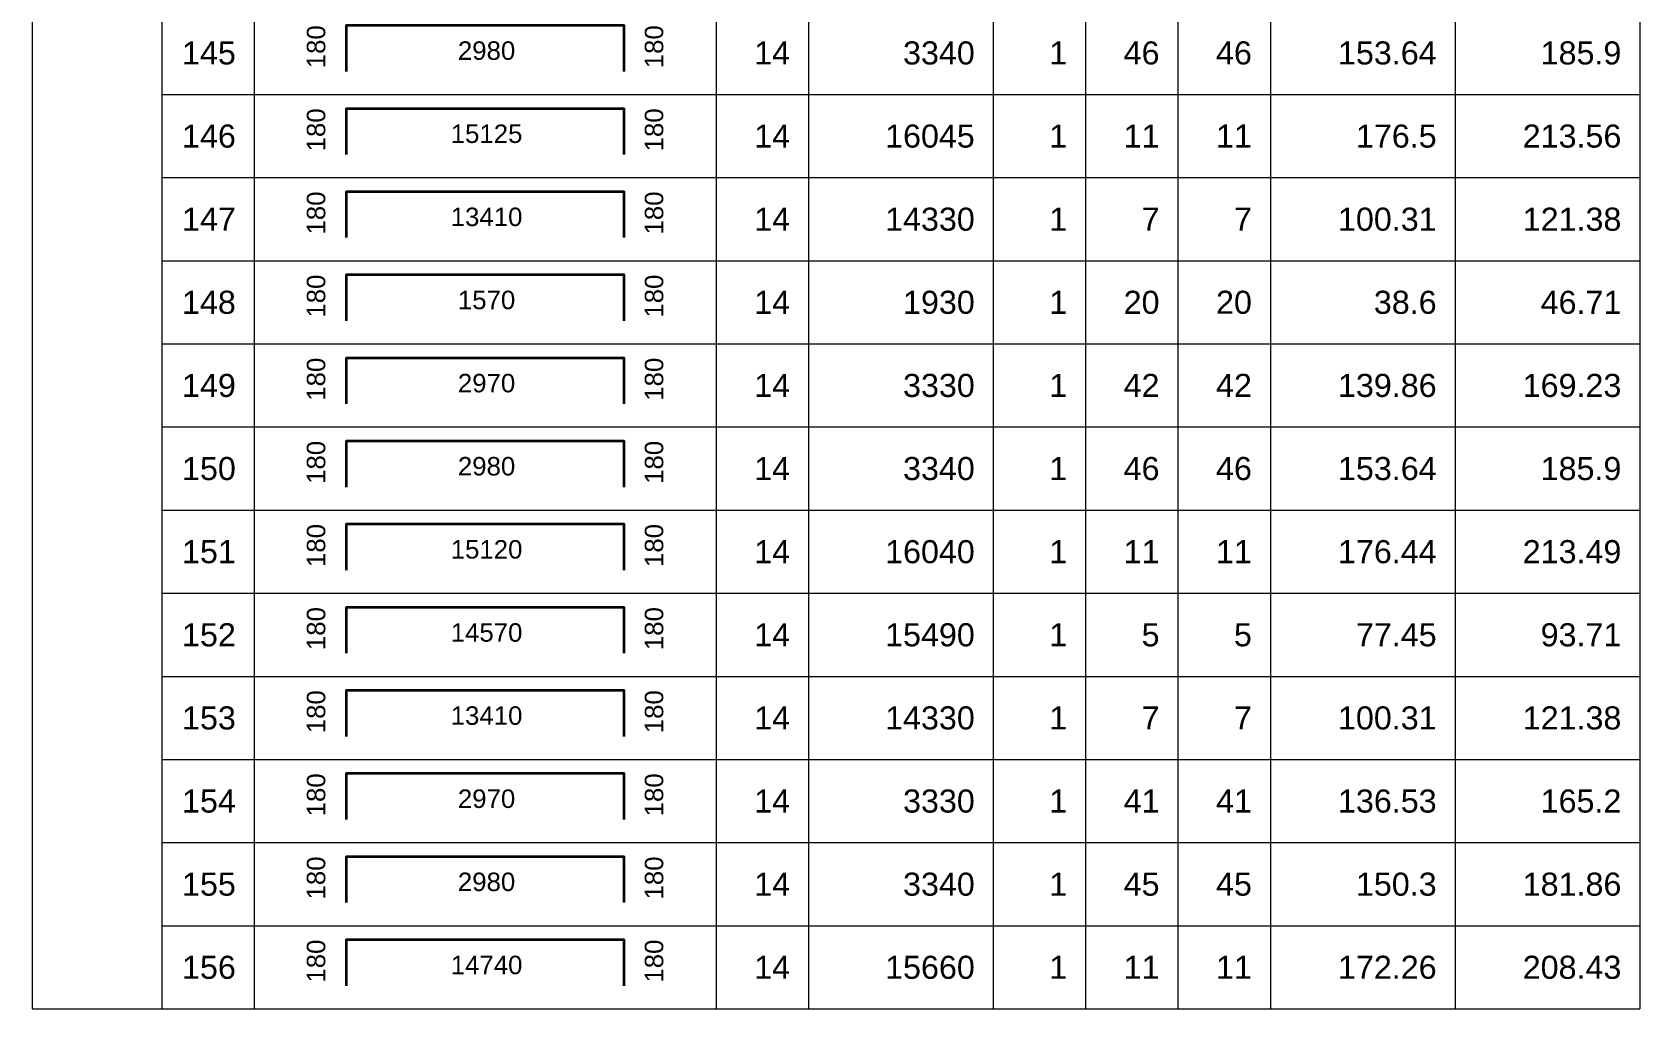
# Model space of a CAD drawing. Header units: millimetres. Extents: x -179076 to 505271, y -44005 to 99253.
# Drawn here: x -26283 to -8878, y -44005 to -33430 of the extents above; entities that cross this region are included whole.
import ezdxf
from ezdxf.enums import TextEntityAlignment as Align

# ---------------------------------------------------------------- set-up
doc = ezdxf.new("R2010")
doc.units = ezdxf.units.MM
for name, color, linetype, lineweight in [('NDC_S_REBAR', 4, 'Continuous', 35), ('NDC_S_VN TEXT', 7, 'Continuous', 20), ('NDC_Table', 3, 'Continuous', 20)]:
    doc.layers.add(name, color=color, linetype=linetype, lineweight=lineweight)
doc.styles.add('ARIAL', font='arial.ttf', dxfattribs={"width": 0.8})

# ---------------------------------------------------------------- blocks, each defined once
blk = doc.blocks.new('dang04')
at = {"layer": 'NDC_S_REBAR'}
blk.add_lwpolyline([(3405, -650), (3405, -150), (6405, -150), (6405, -650)], dxfattribs=at)
at = {"layer": 'NDC_Table'}
for p, q in [((0, 0), (0, -900)), ((1405, 0), (1405, -900)), ((2405, 0), (2405, -900)), ((7405, 0), (7405, -900)), ((8405, 0), (8405, -900)), ((10405, 0), (10405, -900)), ((11405, 0), (11405, -900)), ((12405, 0), (12405, -900)), ((13405, 0), (13405, -900)), ((15405, 0), (15405, -900)), ((17405, 0), (17405, -900)), ((1405, -900), (17405, -900))]:
    blk.add_line(p, q, dxfattribs=at)
at = {"layer": 'NDC_S_VN TEXT', "style": 'ARIAL'}
for p in [(3073, -150), (6733, -150)]:
    blk.add_attdef('D03', text='', height=200, rotation=90, dxfattribs=at).set_placement(p, align=Align.MIDDLE_RIGHT)
for p in [(2205, -450), (8205, -450), (10205, -450), (11205, -450), (12205, -450), (13205, -450), (15205, -450), (17205, -450)]:
    blk.add_attdef('D03', text='', height=250, dxfattribs=at).set_placement(p, align=Align.MIDDLE_RIGHT)
blk.add_attdef('D03', text='', height=200, dxfattribs=at).set_placement((4920, -425), align=Align.MIDDLE_CENTER)

msp = doc.modelspace()

# ---------------------------------------------------------------- linework, layer by layer
at = {"layer": 'NDC_Table'}
msp.add_line((-26283.5, -44004.5), (-24878.2, -44004.5), dxfattribs=at)

# ---------------------------------------------------------------- block references
ref = msp.add_blockref('dang04', (-26283.5, -33204.5), dxfattribs=at)
ref.add_attrib('D03', '145', dxfattribs={"layer": 'NDC_S_VN TEXT', "height": 250, "style": 'ARIAL'}).set_placement((-24078.2, -33654.5), align=Align.MIDDLE_RIGHT)
ref.add_attrib('D03', '180', dxfattribs={"layer": 'NDC_S_VN TEXT', "height": 200, "rotation": 90, "style": 'ARIAL'}).set_placement((-23210.1, -33354.5), align=Align.MIDDLE_RIGHT)
ref.add_attrib('D03', '2980', dxfattribs={"layer": 'NDC_S_VN TEXT', "height": 200, "style": 'ARIAL'}).set_placement((-21363.9, -33629.3), align=Align.MIDDLE_CENTER)
ref.add_attrib('D03', '180', dxfattribs={"layer": 'NDC_S_VN TEXT', "height": 200, "rotation": 90, "style": 'ARIAL'}).set_placement((-19551, -33354.5), align=Align.MIDDLE_RIGHT)
ref.add_attrib('D03', '14', dxfattribs={"layer": 'NDC_S_VN TEXT', "height": 250, "style": 'ARIAL'}).set_placement((-18078.2, -33654.5), align=Align.MIDDLE_RIGHT)
ref.add_attrib('D03', '3340', dxfattribs={"layer": 'NDC_S_VN TEXT', "height": 250, "style": 'ARIAL'}).set_placement((-16078.2, -33654.5), align=Align.MIDDLE_RIGHT)
ref.add_attrib('D03', '1', dxfattribs={"layer": 'NDC_S_VN TEXT', "height": 250, "style": 'ARIAL'}).set_placement((-15078.2, -33654.5), align=Align.MIDDLE_RIGHT)
ref.add_attrib('D03', '46', dxfattribs={"layer": 'NDC_S_VN TEXT', "height": 250, "style": 'ARIAL'}).set_placement((-14078.2, -33654.5), align=Align.MIDDLE_RIGHT)
ref.add_attrib('D03', '46', dxfattribs={"layer": 'NDC_S_VN TEXT', "height": 250, "style": 'ARIAL'}).set_placement((-13078.2, -33654.2), align=Align.MIDDLE_RIGHT)
ref.add_attrib('D03', '153.64', dxfattribs={"layer": 'NDC_S_VN TEXT', "height": 250, "style": 'ARIAL'}).set_placement((-11078.2, -33654.5), align=Align.MIDDLE_RIGHT)
ref.add_attrib('D03', '185.9', dxfattribs={"layer": 'NDC_S_VN TEXT', "height": 250, "style": 'ARIAL'}).set_placement((-9078.2, -33654.5), align=Align.MIDDLE_RIGHT)
ref = msp.add_blockref('dang04', (-26283.5, -34104.5), dxfattribs=at)
ref.add_attrib('D03', '146', dxfattribs={"layer": 'NDC_S_VN TEXT', "height": 250, "style": 'ARIAL'}).set_placement((-24078.2, -34554.5), align=Align.MIDDLE_RIGHT)
ref.add_attrib('D03', '180', dxfattribs={"layer": 'NDC_S_VN TEXT', "height": 200, "rotation": 90, "style": 'ARIAL'}).set_placement((-23210.1, -34254.5), align=Align.MIDDLE_RIGHT)
ref.add_attrib('D03', '15125', dxfattribs={"layer": 'NDC_S_VN TEXT', "height": 200, "style": 'ARIAL'}).set_placement((-21363.9, -34529.3), align=Align.MIDDLE_CENTER)
ref.add_attrib('D03', '180', dxfattribs={"layer": 'NDC_S_VN TEXT', "height": 200, "rotation": 90, "style": 'ARIAL'}).set_placement((-19551, -34254.5), align=Align.MIDDLE_RIGHT)
ref.add_attrib('D03', '14', dxfattribs={"layer": 'NDC_S_VN TEXT', "height": 250, "style": 'ARIAL'}).set_placement((-18078.2, -34554.5), align=Align.MIDDLE_RIGHT)
ref.add_attrib('D03', '16045', dxfattribs={"layer": 'NDC_S_VN TEXT', "height": 250, "style": 'ARIAL'}).set_placement((-16078.2, -34554.5), align=Align.MIDDLE_RIGHT)
ref.add_attrib('D03', '1', dxfattribs={"layer": 'NDC_S_VN TEXT', "height": 250, "style": 'ARIAL'}).set_placement((-15078.2, -34554.5), align=Align.MIDDLE_RIGHT)
ref.add_attrib('D03', '11', dxfattribs={"layer": 'NDC_S_VN TEXT', "height": 250, "style": 'ARIAL'}).set_placement((-14078.2, -34554.5), align=Align.MIDDLE_RIGHT)
ref.add_attrib('D03', '11', dxfattribs={"layer": 'NDC_S_VN TEXT', "height": 250, "style": 'ARIAL'}).set_placement((-13078.2, -34554.2), align=Align.MIDDLE_RIGHT)
ref.add_attrib('D03', '176.5', dxfattribs={"layer": 'NDC_S_VN TEXT', "height": 250, "style": 'ARIAL'}).set_placement((-11078.2, -34554.5), align=Align.MIDDLE_RIGHT)
ref.add_attrib('D03', '213.56', dxfattribs={"layer": 'NDC_S_VN TEXT', "height": 250, "style": 'ARIAL'}).set_placement((-9078.2, -34554.5), align=Align.MIDDLE_RIGHT)
ref = msp.add_blockref('dang04', (-26283.5, -35004.5), dxfattribs=at)
ref.add_attrib('D03', '147', dxfattribs={"layer": 'NDC_S_VN TEXT', "height": 250, "style": 'ARIAL'}).set_placement((-24078.2, -35454.5), align=Align.MIDDLE_RIGHT)
ref.add_attrib('D03', '180', dxfattribs={"layer": 'NDC_S_VN TEXT', "height": 200, "rotation": 90, "style": 'ARIAL'}).set_placement((-23210.1, -35154.5), align=Align.MIDDLE_RIGHT)
ref.add_attrib('D03', '13410', dxfattribs={"layer": 'NDC_S_VN TEXT', "height": 200, "style": 'ARIAL'}).set_placement((-21363.9, -35429.3), align=Align.MIDDLE_CENTER)
ref.add_attrib('D03', '180', dxfattribs={"layer": 'NDC_S_VN TEXT', "height": 200, "rotation": 90, "style": 'ARIAL'}).set_placement((-19551, -35154.5), align=Align.MIDDLE_RIGHT)
ref.add_attrib('D03', '14', dxfattribs={"layer": 'NDC_S_VN TEXT', "height": 250, "style": 'ARIAL'}).set_placement((-18078.2, -35454.5), align=Align.MIDDLE_RIGHT)
ref.add_attrib('D03', '14330', dxfattribs={"layer": 'NDC_S_VN TEXT', "height": 250, "style": 'ARIAL'}).set_placement((-16078.2, -35454.5), align=Align.MIDDLE_RIGHT)
ref.add_attrib('D03', '1', dxfattribs={"layer": 'NDC_S_VN TEXT', "height": 250, "style": 'ARIAL'}).set_placement((-15078.2, -35454.5), align=Align.MIDDLE_RIGHT)
ref.add_attrib('D03', '7', dxfattribs={"layer": 'NDC_S_VN TEXT', "height": 250, "style": 'ARIAL'}).set_placement((-14078.2, -35454.5), align=Align.MIDDLE_RIGHT)
ref.add_attrib('D03', '7', dxfattribs={"layer": 'NDC_S_VN TEXT', "height": 250, "style": 'ARIAL'}).set_placement((-13078.2, -35454.2), align=Align.MIDDLE_RIGHT)
ref.add_attrib('D03', '100.31', dxfattribs={"layer": 'NDC_S_VN TEXT', "height": 250, "style": 'ARIAL'}).set_placement((-11078.2, -35454.5), align=Align.MIDDLE_RIGHT)
ref.add_attrib('D03', '121.38', dxfattribs={"layer": 'NDC_S_VN TEXT', "height": 250, "style": 'ARIAL'}).set_placement((-9078.2, -35454.5), align=Align.MIDDLE_RIGHT)
ref = msp.add_blockref('dang04', (-26283.5, -35904.5), dxfattribs=at)
ref.add_attrib('D03', '148', dxfattribs={"layer": 'NDC_S_VN TEXT', "height": 250, "style": 'ARIAL'}).set_placement((-24078.2, -36354.5), align=Align.MIDDLE_RIGHT)
ref.add_attrib('D03', '180', dxfattribs={"layer": 'NDC_S_VN TEXT', "height": 200, "rotation": 90, "style": 'ARIAL'}).set_placement((-23210.1, -36054.5), align=Align.MIDDLE_RIGHT)
ref.add_attrib('D03', '1570', dxfattribs={"layer": 'NDC_S_VN TEXT', "height": 200, "style": 'ARIAL'}).set_placement((-21363.9, -36329.3), align=Align.MIDDLE_CENTER)
ref.add_attrib('D03', '180', dxfattribs={"layer": 'NDC_S_VN TEXT', "height": 200, "rotation": 90, "style": 'ARIAL'}).set_placement((-19551, -36054.5), align=Align.MIDDLE_RIGHT)
ref.add_attrib('D03', '14', dxfattribs={"layer": 'NDC_S_VN TEXT', "height": 250, "style": 'ARIAL'}).set_placement((-18078.2, -36354.5), align=Align.MIDDLE_RIGHT)
ref.add_attrib('D03', '1930', dxfattribs={"layer": 'NDC_S_VN TEXT', "height": 250, "style": 'ARIAL'}).set_placement((-16078.2, -36354.5), align=Align.MIDDLE_RIGHT)
ref.add_attrib('D03', '1', dxfattribs={"layer": 'NDC_S_VN TEXT', "height": 250, "style": 'ARIAL'}).set_placement((-15078.2, -36354.5), align=Align.MIDDLE_RIGHT)
ref.add_attrib('D03', '20', dxfattribs={"layer": 'NDC_S_VN TEXT', "height": 250, "style": 'ARIAL'}).set_placement((-14078.2, -36354.5), align=Align.MIDDLE_RIGHT)
ref.add_attrib('D03', '20', dxfattribs={"layer": 'NDC_S_VN TEXT', "height": 250, "style": 'ARIAL'}).set_placement((-13078.2, -36354.2), align=Align.MIDDLE_RIGHT)
ref.add_attrib('D03', '38.6', dxfattribs={"layer": 'NDC_S_VN TEXT', "height": 250, "style": 'ARIAL'}).set_placement((-11078.2, -36354.5), align=Align.MIDDLE_RIGHT)
ref.add_attrib('D03', '46.71', dxfattribs={"layer": 'NDC_S_VN TEXT', "height": 250, "style": 'ARIAL'}).set_placement((-9078.2, -36354.5), align=Align.MIDDLE_RIGHT)
ref = msp.add_blockref('dang04', (-26283.5, -36804.5), dxfattribs=at)
ref.add_attrib('D03', '149', dxfattribs={"layer": 'NDC_S_VN TEXT', "height": 250, "style": 'ARIAL'}).set_placement((-24078.2, -37254.5), align=Align.MIDDLE_RIGHT)
ref.add_attrib('D03', '180', dxfattribs={"layer": 'NDC_S_VN TEXT', "height": 200, "rotation": 90, "style": 'ARIAL'}).set_placement((-23210.1, -36954.5), align=Align.MIDDLE_RIGHT)
ref.add_attrib('D03', '2970', dxfattribs={"layer": 'NDC_S_VN TEXT', "height": 200, "style": 'ARIAL'}).set_placement((-21363.9, -37229.3), align=Align.MIDDLE_CENTER)
ref.add_attrib('D03', '180', dxfattribs={"layer": 'NDC_S_VN TEXT', "height": 200, "rotation": 90, "style": 'ARIAL'}).set_placement((-19551, -36954.5), align=Align.MIDDLE_RIGHT)
ref.add_attrib('D03', '14', dxfattribs={"layer": 'NDC_S_VN TEXT', "height": 250, "style": 'ARIAL'}).set_placement((-18078.2, -37254.5), align=Align.MIDDLE_RIGHT)
ref.add_attrib('D03', '3330', dxfattribs={"layer": 'NDC_S_VN TEXT', "height": 250, "style": 'ARIAL'}).set_placement((-16078.2, -37254.5), align=Align.MIDDLE_RIGHT)
ref.add_attrib('D03', '1', dxfattribs={"layer": 'NDC_S_VN TEXT', "height": 250, "style": 'ARIAL'}).set_placement((-15078.2, -37254.5), align=Align.MIDDLE_RIGHT)
ref.add_attrib('D03', '42', dxfattribs={"layer": 'NDC_S_VN TEXT', "height": 250, "style": 'ARIAL'}).set_placement((-14078.2, -37254.5), align=Align.MIDDLE_RIGHT)
ref.add_attrib('D03', '42', dxfattribs={"layer": 'NDC_S_VN TEXT', "height": 250, "style": 'ARIAL'}).set_placement((-13078.2, -37254.2), align=Align.MIDDLE_RIGHT)
ref.add_attrib('D03', '139.86', dxfattribs={"layer": 'NDC_S_VN TEXT', "height": 250, "style": 'ARIAL'}).set_placement((-11078.2, -37254.5), align=Align.MIDDLE_RIGHT)
ref.add_attrib('D03', '169.23', dxfattribs={"layer": 'NDC_S_VN TEXT', "height": 250, "style": 'ARIAL'}).set_placement((-9078.2, -37254.5), align=Align.MIDDLE_RIGHT)
ref = msp.add_blockref('dang04', (-26283.5, -37704.5), dxfattribs=at)
ref.add_attrib('D03', '150', dxfattribs={"layer": 'NDC_S_VN TEXT', "height": 250, "style": 'ARIAL'}).set_placement((-24078.2, -38154.5), align=Align.MIDDLE_RIGHT)
ref.add_attrib('D03', '180', dxfattribs={"layer": 'NDC_S_VN TEXT', "height": 200, "rotation": 90, "style": 'ARIAL'}).set_placement((-23210.1, -37854.5), align=Align.MIDDLE_RIGHT)
ref.add_attrib('D03', '2980', dxfattribs={"layer": 'NDC_S_VN TEXT', "height": 200, "style": 'ARIAL'}).set_placement((-21363.9, -38129.3), align=Align.MIDDLE_CENTER)
ref.add_attrib('D03', '180', dxfattribs={"layer": 'NDC_S_VN TEXT', "height": 200, "rotation": 90, "style": 'ARIAL'}).set_placement((-19551, -37854.5), align=Align.MIDDLE_RIGHT)
ref.add_attrib('D03', '14', dxfattribs={"layer": 'NDC_S_VN TEXT', "height": 250, "style": 'ARIAL'}).set_placement((-18078.2, -38154.5), align=Align.MIDDLE_RIGHT)
ref.add_attrib('D03', '3340', dxfattribs={"layer": 'NDC_S_VN TEXT', "height": 250, "style": 'ARIAL'}).set_placement((-16078.2, -38154.5), align=Align.MIDDLE_RIGHT)
ref.add_attrib('D03', '1', dxfattribs={"layer": 'NDC_S_VN TEXT', "height": 250, "style": 'ARIAL'}).set_placement((-15078.2, -38154.5), align=Align.MIDDLE_RIGHT)
ref.add_attrib('D03', '46', dxfattribs={"layer": 'NDC_S_VN TEXT', "height": 250, "style": 'ARIAL'}).set_placement((-14078.2, -38154.5), align=Align.MIDDLE_RIGHT)
ref.add_attrib('D03', '46', dxfattribs={"layer": 'NDC_S_VN TEXT', "height": 250, "style": 'ARIAL'}).set_placement((-13078.2, -38154.2), align=Align.MIDDLE_RIGHT)
ref.add_attrib('D03', '153.64', dxfattribs={"layer": 'NDC_S_VN TEXT', "height": 250, "style": 'ARIAL'}).set_placement((-11078.2, -38154.5), align=Align.MIDDLE_RIGHT)
ref.add_attrib('D03', '185.9', dxfattribs={"layer": 'NDC_S_VN TEXT', "height": 250, "style": 'ARIAL'}).set_placement((-9078.2, -38154.5), align=Align.MIDDLE_RIGHT)
ref = msp.add_blockref('dang04', (-26283.5, -38604.5), dxfattribs=at)
ref.add_attrib('D03', '151', dxfattribs={"layer": 'NDC_S_VN TEXT', "height": 250, "style": 'ARIAL'}).set_placement((-24078.2, -39054.5), align=Align.MIDDLE_RIGHT)
ref.add_attrib('D03', '180', dxfattribs={"layer": 'NDC_S_VN TEXT', "height": 200, "rotation": 90, "style": 'ARIAL'}).set_placement((-23210.1, -38754.5), align=Align.MIDDLE_RIGHT)
ref.add_attrib('D03', '15120', dxfattribs={"layer": 'NDC_S_VN TEXT', "height": 200, "style": 'ARIAL'}).set_placement((-21363.9, -39029.3), align=Align.MIDDLE_CENTER)
ref.add_attrib('D03', '180', dxfattribs={"layer": 'NDC_S_VN TEXT', "height": 200, "rotation": 90, "style": 'ARIAL'}).set_placement((-19551, -38754.5), align=Align.MIDDLE_RIGHT)
ref.add_attrib('D03', '14', dxfattribs={"layer": 'NDC_S_VN TEXT', "height": 250, "style": 'ARIAL'}).set_placement((-18078.2, -39054.5), align=Align.MIDDLE_RIGHT)
ref.add_attrib('D03', '16040', dxfattribs={"layer": 'NDC_S_VN TEXT', "height": 250, "style": 'ARIAL'}).set_placement((-16078.2, -39054.5), align=Align.MIDDLE_RIGHT)
ref.add_attrib('D03', '1', dxfattribs={"layer": 'NDC_S_VN TEXT', "height": 250, "style": 'ARIAL'}).set_placement((-15078.2, -39054.5), align=Align.MIDDLE_RIGHT)
ref.add_attrib('D03', '11', dxfattribs={"layer": 'NDC_S_VN TEXT', "height": 250, "style": 'ARIAL'}).set_placement((-14078.2, -39054.5), align=Align.MIDDLE_RIGHT)
ref.add_attrib('D03', '11', dxfattribs={"layer": 'NDC_S_VN TEXT', "height": 250, "style": 'ARIAL'}).set_placement((-13078.2, -39054.2), align=Align.MIDDLE_RIGHT)
ref.add_attrib('D03', '176.44', dxfattribs={"layer": 'NDC_S_VN TEXT', "height": 250, "style": 'ARIAL'}).set_placement((-11078.2, -39054.5), align=Align.MIDDLE_RIGHT)
ref.add_attrib('D03', '213.49', dxfattribs={"layer": 'NDC_S_VN TEXT', "height": 250, "style": 'ARIAL'}).set_placement((-9078.2, -39054.5), align=Align.MIDDLE_RIGHT)
ref = msp.add_blockref('dang04', (-26283.5, -39504.5), dxfattribs=at)
ref.add_attrib('D03', '152', dxfattribs={"layer": 'NDC_S_VN TEXT', "height": 250, "style": 'ARIAL'}).set_placement((-24078.2, -39954.5), align=Align.MIDDLE_RIGHT)
ref.add_attrib('D03', '180', dxfattribs={"layer": 'NDC_S_VN TEXT', "height": 200, "rotation": 90, "style": 'ARIAL'}).set_placement((-23210.1, -39654.5), align=Align.MIDDLE_RIGHT)
ref.add_attrib('D03', '14570', dxfattribs={"layer": 'NDC_S_VN TEXT', "height": 200, "style": 'ARIAL'}).set_placement((-21363.9, -39929.3), align=Align.MIDDLE_CENTER)
ref.add_attrib('D03', '180', dxfattribs={"layer": 'NDC_S_VN TEXT', "height": 200, "rotation": 90, "style": 'ARIAL'}).set_placement((-19551, -39654.5), align=Align.MIDDLE_RIGHT)
ref.add_attrib('D03', '14', dxfattribs={"layer": 'NDC_S_VN TEXT', "height": 250, "style": 'ARIAL'}).set_placement((-18078.2, -39954.5), align=Align.MIDDLE_RIGHT)
ref.add_attrib('D03', '15490', dxfattribs={"layer": 'NDC_S_VN TEXT', "height": 250, "style": 'ARIAL'}).set_placement((-16078.2, -39954.5), align=Align.MIDDLE_RIGHT)
ref.add_attrib('D03', '1', dxfattribs={"layer": 'NDC_S_VN TEXT', "height": 250, "style": 'ARIAL'}).set_placement((-15078.2, -39954.5), align=Align.MIDDLE_RIGHT)
ref.add_attrib('D03', '5', dxfattribs={"layer": 'NDC_S_VN TEXT', "height": 250, "style": 'ARIAL'}).set_placement((-14078.2, -39954.5), align=Align.MIDDLE_RIGHT)
ref.add_attrib('D03', '5', dxfattribs={"layer": 'NDC_S_VN TEXT', "height": 250, "style": 'ARIAL'}).set_placement((-13078.2, -39954.2), align=Align.MIDDLE_RIGHT)
ref.add_attrib('D03', '77.45', dxfattribs={"layer": 'NDC_S_VN TEXT', "height": 250, "style": 'ARIAL'}).set_placement((-11078.2, -39954.5), align=Align.MIDDLE_RIGHT)
ref.add_attrib('D03', '93.71', dxfattribs={"layer": 'NDC_S_VN TEXT', "height": 250, "style": 'ARIAL'}).set_placement((-9078.2, -39954.5), align=Align.MIDDLE_RIGHT)
ref = msp.add_blockref('dang04', (-26283.5, -40404.5), dxfattribs=at)
ref.add_attrib('D03', '153', dxfattribs={"layer": 'NDC_S_VN TEXT', "height": 250, "style": 'ARIAL'}).set_placement((-24078.2, -40854.5), align=Align.MIDDLE_RIGHT)
ref.add_attrib('D03', '180', dxfattribs={"layer": 'NDC_S_VN TEXT', "height": 200, "rotation": 90, "style": 'ARIAL'}).set_placement((-23210.1, -40554.5), align=Align.MIDDLE_RIGHT)
ref.add_attrib('D03', '13410', dxfattribs={"layer": 'NDC_S_VN TEXT', "height": 200, "style": 'ARIAL'}).set_placement((-21363.9, -40829.3), align=Align.MIDDLE_CENTER)
ref.add_attrib('D03', '180', dxfattribs={"layer": 'NDC_S_VN TEXT', "height": 200, "rotation": 90, "style": 'ARIAL'}).set_placement((-19551, -40554.5), align=Align.MIDDLE_RIGHT)
ref.add_attrib('D03', '14', dxfattribs={"layer": 'NDC_S_VN TEXT', "height": 250, "style": 'ARIAL'}).set_placement((-18078.2, -40854.5), align=Align.MIDDLE_RIGHT)
ref.add_attrib('D03', '14330', dxfattribs={"layer": 'NDC_S_VN TEXT', "height": 250, "style": 'ARIAL'}).set_placement((-16078.2, -40854.5), align=Align.MIDDLE_RIGHT)
ref.add_attrib('D03', '1', dxfattribs={"layer": 'NDC_S_VN TEXT', "height": 250, "style": 'ARIAL'}).set_placement((-15078.2, -40854.5), align=Align.MIDDLE_RIGHT)
ref.add_attrib('D03', '7', dxfattribs={"layer": 'NDC_S_VN TEXT', "height": 250, "style": 'ARIAL'}).set_placement((-14078.2, -40854.5), align=Align.MIDDLE_RIGHT)
ref.add_attrib('D03', '7', dxfattribs={"layer": 'NDC_S_VN TEXT', "height": 250, "style": 'ARIAL'}).set_placement((-13078.2, -40854.2), align=Align.MIDDLE_RIGHT)
ref.add_attrib('D03', '100.31', dxfattribs={"layer": 'NDC_S_VN TEXT', "height": 250, "style": 'ARIAL'}).set_placement((-11078.2, -40854.5), align=Align.MIDDLE_RIGHT)
ref.add_attrib('D03', '121.38', dxfattribs={"layer": 'NDC_S_VN TEXT', "height": 250, "style": 'ARIAL'}).set_placement((-9078.2, -40854.5), align=Align.MIDDLE_RIGHT)
ref = msp.add_blockref('dang04', (-26283.5, -41304.5), dxfattribs=at)
ref.add_attrib('D03', '154', dxfattribs={"layer": 'NDC_S_VN TEXT', "height": 250, "style": 'ARIAL'}).set_placement((-24078.2, -41754.5), align=Align.MIDDLE_RIGHT)
ref.add_attrib('D03', '180', dxfattribs={"layer": 'NDC_S_VN TEXT', "height": 200, "rotation": 90, "style": 'ARIAL'}).set_placement((-23210.1, -41454.5), align=Align.MIDDLE_RIGHT)
ref.add_attrib('D03', '2970', dxfattribs={"layer": 'NDC_S_VN TEXT', "height": 200, "style": 'ARIAL'}).set_placement((-21363.9, -41729.3), align=Align.MIDDLE_CENTER)
ref.add_attrib('D03', '180', dxfattribs={"layer": 'NDC_S_VN TEXT', "height": 200, "rotation": 90, "style": 'ARIAL'}).set_placement((-19551, -41454.5), align=Align.MIDDLE_RIGHT)
ref.add_attrib('D03', '14', dxfattribs={"layer": 'NDC_S_VN TEXT', "height": 250, "style": 'ARIAL'}).set_placement((-18078.2, -41754.5), align=Align.MIDDLE_RIGHT)
ref.add_attrib('D03', '3330', dxfattribs={"layer": 'NDC_S_VN TEXT', "height": 250, "style": 'ARIAL'}).set_placement((-16078.2, -41754.5), align=Align.MIDDLE_RIGHT)
ref.add_attrib('D03', '1', dxfattribs={"layer": 'NDC_S_VN TEXT', "height": 250, "style": 'ARIAL'}).set_placement((-15078.2, -41754.5), align=Align.MIDDLE_RIGHT)
ref.add_attrib('D03', '41', dxfattribs={"layer": 'NDC_S_VN TEXT', "height": 250, "style": 'ARIAL'}).set_placement((-14078.2, -41754.5), align=Align.MIDDLE_RIGHT)
ref.add_attrib('D03', '41', dxfattribs={"layer": 'NDC_S_VN TEXT', "height": 250, "style": 'ARIAL'}).set_placement((-13078.2, -41754.2), align=Align.MIDDLE_RIGHT)
ref.add_attrib('D03', '136.53', dxfattribs={"layer": 'NDC_S_VN TEXT', "height": 250, "style": 'ARIAL'}).set_placement((-11078.2, -41754.5), align=Align.MIDDLE_RIGHT)
ref.add_attrib('D03', '165.2', dxfattribs={"layer": 'NDC_S_VN TEXT', "height": 250, "style": 'ARIAL'}).set_placement((-9078.2, -41754.5), align=Align.MIDDLE_RIGHT)
ref = msp.add_blockref('dang04', (-26283.5, -42204.5), dxfattribs=at)
ref.add_attrib('D03', '155', dxfattribs={"layer": 'NDC_S_VN TEXT', "height": 250, "style": 'ARIAL'}).set_placement((-24078.2, -42654.5), align=Align.MIDDLE_RIGHT)
ref.add_attrib('D03', '180', dxfattribs={"layer": 'NDC_S_VN TEXT', "height": 200, "rotation": 90, "style": 'ARIAL'}).set_placement((-23210.1, -42354.5), align=Align.MIDDLE_RIGHT)
ref.add_attrib('D03', '2980', dxfattribs={"layer": 'NDC_S_VN TEXT', "height": 200, "style": 'ARIAL'}).set_placement((-21363.9, -42629.3), align=Align.MIDDLE_CENTER)
ref.add_attrib('D03', '180', dxfattribs={"layer": 'NDC_S_VN TEXT', "height": 200, "rotation": 90, "style": 'ARIAL'}).set_placement((-19551, -42354.5), align=Align.MIDDLE_RIGHT)
ref.add_attrib('D03', '14', dxfattribs={"layer": 'NDC_S_VN TEXT', "height": 250, "style": 'ARIAL'}).set_placement((-18078.2, -42654.5), align=Align.MIDDLE_RIGHT)
ref.add_attrib('D03', '3340', dxfattribs={"layer": 'NDC_S_VN TEXT', "height": 250, "style": 'ARIAL'}).set_placement((-16078.2, -42654.5), align=Align.MIDDLE_RIGHT)
ref.add_attrib('D03', '1', dxfattribs={"layer": 'NDC_S_VN TEXT', "height": 250, "style": 'ARIAL'}).set_placement((-15078.2, -42654.5), align=Align.MIDDLE_RIGHT)
ref.add_attrib('D03', '45', dxfattribs={"layer": 'NDC_S_VN TEXT', "height": 250, "style": 'ARIAL'}).set_placement((-14078.2, -42654.5), align=Align.MIDDLE_RIGHT)
ref.add_attrib('D03', '45', dxfattribs={"layer": 'NDC_S_VN TEXT', "height": 250, "style": 'ARIAL'}).set_placement((-13078.2, -42654.2), align=Align.MIDDLE_RIGHT)
ref.add_attrib('D03', '150.3', dxfattribs={"layer": 'NDC_S_VN TEXT', "height": 250, "style": 'ARIAL'}).set_placement((-11078.2, -42654.5), align=Align.MIDDLE_RIGHT)
ref.add_attrib('D03', '181.86', dxfattribs={"layer": 'NDC_S_VN TEXT', "height": 250, "style": 'ARIAL'}).set_placement((-9078.2, -42654.5), align=Align.MIDDLE_RIGHT)
ref = msp.add_blockref('dang04', (-26283.5, -43104.5), dxfattribs=at)
ref.add_attrib('D03', '156', dxfattribs={"layer": 'NDC_S_VN TEXT', "height": 250, "style": 'ARIAL'}).set_placement((-24078.2, -43554.5), align=Align.MIDDLE_RIGHT)
ref.add_attrib('D03', '180', dxfattribs={"layer": 'NDC_S_VN TEXT', "height": 200, "rotation": 90, "style": 'ARIAL'}).set_placement((-23210.1, -43254.5), align=Align.MIDDLE_RIGHT)
ref.add_attrib('D03', '14740', dxfattribs={"layer": 'NDC_S_VN TEXT', "height": 200, "style": 'ARIAL'}).set_placement((-21363.9, -43529.3), align=Align.MIDDLE_CENTER)
ref.add_attrib('D03', '180', dxfattribs={"layer": 'NDC_S_VN TEXT', "height": 200, "rotation": 90, "style": 'ARIAL'}).set_placement((-19551, -43254.5), align=Align.MIDDLE_RIGHT)
ref.add_attrib('D03', '14', dxfattribs={"layer": 'NDC_S_VN TEXT', "height": 250, "style": 'ARIAL'}).set_placement((-18078.2, -43554.5), align=Align.MIDDLE_RIGHT)
ref.add_attrib('D03', '15660', dxfattribs={"layer": 'NDC_S_VN TEXT', "height": 250, "style": 'ARIAL'}).set_placement((-16078.2, -43554.5), align=Align.MIDDLE_RIGHT)
ref.add_attrib('D03', '1', dxfattribs={"layer": 'NDC_S_VN TEXT', "height": 250, "style": 'ARIAL'}).set_placement((-15078.2, -43554.5), align=Align.MIDDLE_RIGHT)
ref.add_attrib('D03', '11', dxfattribs={"layer": 'NDC_S_VN TEXT', "height": 250, "style": 'ARIAL'}).set_placement((-14078.2, -43554.5), align=Align.MIDDLE_RIGHT)
ref.add_attrib('D03', '11', dxfattribs={"layer": 'NDC_S_VN TEXT', "height": 250, "style": 'ARIAL'}).set_placement((-13078.2, -43554.2), align=Align.MIDDLE_RIGHT)
ref.add_attrib('D03', '172.26', dxfattribs={"layer": 'NDC_S_VN TEXT', "height": 250, "style": 'ARIAL'}).set_placement((-11078.2, -43554.5), align=Align.MIDDLE_RIGHT)
ref.add_attrib('D03', '208.43', dxfattribs={"layer": 'NDC_S_VN TEXT', "height": 250, "style": 'ARIAL'}).set_placement((-9078.2, -43554.5), align=Align.MIDDLE_RIGHT)

doc.saveas('drawing.dxf')
